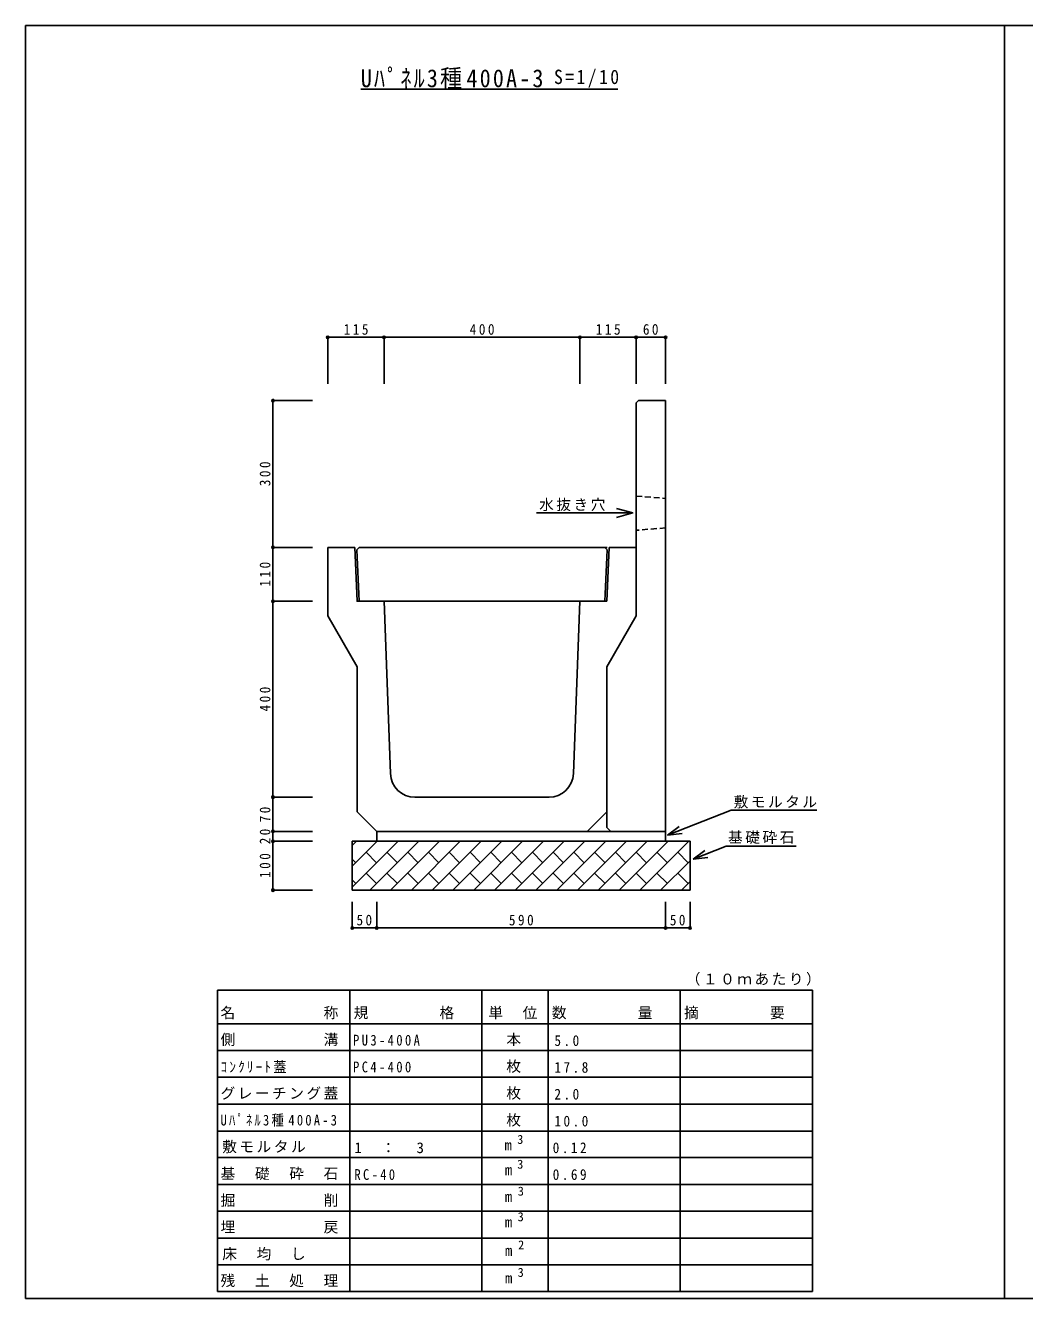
# Model space of a CAD drawing. Units: millimetres at full size, sheet at 1:10. Extents: x -3772 to 4228, y -1145 to 1455.
# Drawn here: x -3772 to -1731, y -1145 to 1455 of the extents above; entities that cross this region are included whole.
import ezdxf
from ezdxf.enums import TextEntityAlignment as Align

# ---------------------------------------------------------------- set-up
doc = ezdxf.new("R2010")
doc.units = ezdxf.units.MM
doc.header["$LTSCALE"] = 10
doc.header["$PDMODE"] = 32
doc.header["$PDSIZE"] = 5
doc.linetypes.add('DASHED1', pattern=[1.8, 1.2, -0.6])
doc.layers.add('0-0_通り芯', color=3, linetype='Continuous')
doc.layers.add('0-3_建具', color=7, linetype='Continuous')
doc.styles.add('ＭＳ ゴシック', font='')
doc.styles.get('ＭＳ ゴシック').set_extended_font_data('MS Gothic')

msp = doc.modelspace()

# ---------------------------------------------------------------- linework, layer by layer
at = {"layer": '0-0_通り芯', "color": 2}
for p, q in [((-3771.9, 1455.3), (-3771.9, -1144.7)), ((-1771.9, 1455.3), (-1771.9, -1144.7))]:
    msp.add_line(p, q, dxfattribs=at)
at = {"layer": '0-0_通り芯'}
for p, q in [((-2519.4, 689.26), (-2524.4, 684.26)), ((-2524.4, 684.26), (-2524.4, 249.26)), ((-2519.4, 689.26), (-2464.4, 689.26)), ((-2464.4, 689.26), (-2464.4, -210.74)), ((-3099.4, 389.26), (-3154.4, 389.26)), ((-3154.4, 389.26), (-3154.4, 249.26)), ((-3090.4, 389.26), (-3095.17, 384.26)), ((-3090.4, 279.26), (-3095.17, 384.26)), ((-3090.4, 389.26), (-2583.4, 389.26)), ((-2588.4, 389.26), (-2583.63, 384.26)), ((-2588.4, 279.26), (-2583.63, 384.26)), ((-2579.4, 389.26), (-2584.4, 279.26)), ((-2579.4, 389.26), (-2524.4, 389.26)), ((-3154.4, 249.26), (-3094.4, 145.33)), ((-2524.4, 249.26), (-2584.4, 145.33)), ((-2584.4, 145.26), (-2524.4, 249.26)), ((-3094.4, -150.74), (-3094.4, 145.33)), ((-2584.4, -182.74), (-2584.4, 145.26)), ((-2702.44, -120.74), (-2976.36, -120.74)), ((-3054.4, -190.74), (-3094.4, -150.74)), ((-3054.4, -190.74), (-2576.4, -190.74)), ((-3054.4, -190.74), (-3054.4, -210.74)), ((-2584.4, -182.74), (-2576.4, -190.74)), ((-2576.4, -190.74), (-2464.4, -190.74)), ((-3104.4, -210.74), (-3104.4, -310.74)), ((-3104.4, -304.26), (-3010.88, -210.74)), ((-3104.4, -261.83), (-3053.31, -210.74)), ((-3104.4, -219.4), (-3095.74, -210.74)), ((-3097.13, -212.13), (-3098.52, -210.74)), ((-3054.7, -254.56), (-3075.91, -233.35)), ((-3068.46, -310.74), (-2968.46, -210.74)), ((-3054.7, -212.13), (-3056.09, -210.74)), ((-3012.27, -254.56), (-3033.49, -233.35)), ((-3026.03, -310.74), (-2926.03, -210.74)), ((-3012.27, -212.13), (-3013.67, -210.74)), ((-2969.85, -254.56), (-2991.06, -233.35)), ((-2983.61, -310.74), (-2883.61, -210.74)), ((-2969.85, -212.13), (-2971.24, -210.74)), ((-2927.42, -254.56), (-2948.64, -233.35)), ((-2941.18, -310.74), (-2841.18, -210.74)), ((-2927.42, -212.13), (-2928.81, -210.74)), ((-2885, -254.56), (-2906.21, -233.35)), ((-2898.75, -310.74), (-2798.75, -210.74)), ((-2885, -212.13), (-2886.39, -210.74)), ((-2842.57, -254.56), (-2863.78, -233.35)), ((-2856.33, -310.74), (-2756.33, -210.74)), ((-2842.57, -212.13), (-2843.96, -210.74)), ((-2800.14, -254.56), (-2821.36, -233.35)), ((-2813.9, -310.74), (-2713.9, -210.74)), ((-2800.14, -212.13), (-2801.53, -210.74)), ((-2757.72, -254.56), (-2778.93, -233.35)), ((-2771.47, -310.74), (-2671.47, -210.74)), ((-2757.72, -212.13), (-2759.11, -210.74)), ((-2715.29, -254.56), (-2736.5, -233.35)), ((-2729.05, -310.74), (-2629.05, -210.74)), ((-2715.29, -212.13), (-2716.68, -210.74)), ((-2672.86, -254.56), (-2694.08, -233.35)), ((-2686.62, -310.74), (-2586.62, -210.74)), ((-2672.86, -212.13), (-2674.25, -210.74)), ((-2630.44, -254.56), (-2651.65, -233.35)), ((-2644.19, -310.74), (-2544.19, -210.74)), ((-2630.44, -212.13), (-2631.83, -210.74)), ((-2588.01, -254.56), (-2609.22, -233.35)), ((-2601.77, -310.74), (-2501.77, -210.74)), ((-2588.01, -212.13), (-2589.4, -210.74)), ((-2545.58, -254.56), (-2566.8, -233.35)), ((-2559.34, -310.74), (-2459.34, -210.74)), ((-2545.58, -212.13), (-2546.97, -210.74)), ((-2503.16, -254.56), (-2524.37, -233.35)), ((-2516.91, -310.74), (-2416.91, -210.74)), ((-2503.16, -212.13), (-2504.55, -210.74)), ((-2460.73, -254.56), (-2481.94, -233.35)), ((-2460.73, -212.13), (-2462.12, -210.74)), ((-2418.31, -254.56), (-2439.52, -233.35)), ((-2418.31, -212.13), (-2419.7, -210.74)), ((-3097.13, -254.56), (-3104.4, -247.29)), ((-2474.49, -310.74), (-2414.4, -250.65)), ((-3054.7, -296.98), (-3075.91, -275.77)), ((-3012.27, -296.98), (-3033.49, -275.77)), ((-2969.85, -296.98), (-2991.06, -275.77)), ((-2927.42, -296.98), (-2948.64, -275.77)), ((-2885, -296.98), (-2906.21, -275.77)), ((-2842.57, -296.98), (-2863.78, -275.77)), ((-2800.14, -296.98), (-2821.36, -275.77)), ((-2757.72, -296.98), (-2778.93, -275.77)), ((-2715.29, -296.98), (-2736.5, -275.77)), ((-2672.86, -296.98), (-2694.08, -275.77)), ((-2630.44, -296.98), (-2651.65, -275.77)), ((-2588.01, -296.98), (-2609.22, -275.77)), ((-2545.58, -296.98), (-2566.8, -275.77)), ((-2503.16, -296.98), (-2524.37, -275.77)), ((-2460.73, -296.98), (-2481.94, -275.77)), ((-2418.31, -296.98), (-2439.52, -275.77)), ((-3097.13, -296.98), (-3104.4, -289.71)), ((-3104.4, -310.74), (-2414.4, -310.74)), ((-2432.06, -310.74), (-2414.4, -293.08))]:
    msp.add_line(p, q, dxfattribs=at)
at = {"layer": '0-0_通り芯', "linetype": 'DASHED1'}
for p, q in [((-2524.4, 494.26), (-2464.4, 489.26)), ((-2464.4, 429.26), (-2524.4, 424.26))]:
    msp.add_line(p, q, dxfattribs=at)
at = {"layer": '0-0_通り芯', "color": 2}
for points in [[(-3771.9, 1455.3), (4228.1, 1455.3), (4228.1, -1144.7)], [(-3771.9, -1144.7), (-1771.9, -1144.7), (228.1, -1144.7)]]:
    msp.add_lwpolyline(points, dxfattribs=at)
at = {"layer": '0-0_通り芯'}
for points in [[(-3099.4, 389.26), (-3094.4, 279.26), (-2584.4, 279.26)], [(-3026.32, -72.74), (-3039.4, 279.26), (-3042.37, 279.26)], [(-2652.48, -72.74), (-2639.4, 279.26), (-2636.43, 279.26)], [(-2624.4, -190.74), (-2584.4, -150.74), (-2584.4, 145.33)], [(-3104.4, -210.74), (-2414.4, -210.74), (-2414.4, -310.74)]]:
    msp.add_lwpolyline(points, dxfattribs=at)
for centre, start, end in [((-2976.36, -70.74), 182.2906, 270), ((-2702.44, -70.74), 270, 357.70938)]:
    msp.add_arc(centre, 50, start, end, dxfattribs=at)
at = {"layer": '0-3_建具'}
for p, q in [((-3086.9, 1325.3), (-2561.98, 1325.3)), ((-3154.4, 818.4), (-3039.4, 818.4)), ((-3154.4, 818.4), (-3154.4, 723.16)), ((-3039.4, 818.4), (-3039.4, 723.16)), ((-3039.4, 818.4), (-2639.4, 818.4)), ((-2639.4, 818.4), (-2639.4, 723.16)), ((-2639.4, 818.4), (-2524.4, 818.4)), ((-2524.4, 818.4), (-2524.4, 723.16)), ((-2524.4, 818.4), (-2464.4, 818.4)), ((-2464.4, 818.4), (-2464.4, 723.16)), ((-3266.34, 389.26), (-3266.34, 689.26)), ((-3266.34, 689.26), (-3185.75, 689.26)), ((-2531.53, 459.75), (-2564.45, 450.56)), ((-3266.34, 279.26), (-3266.34, 389.26)), ((-3266.34, 389.26), (-3185.75, 389.26)), ((-3266.34, -120.74), (-3266.34, 279.26)), ((-3266.34, 279.26), (-3185.75, 279.26)), ((-3266.34, -190.74), (-3266.34, -120.74)), ((-3266.34, -120.74), (-3185.75, -120.74)), ((-2460.43, -198.28), (-2330.53, -147.37)), ((-2330.53, -147.37), (-2155.34, -147.37)), ((-2460.43, -198.28), (-2436.28, -180.48)), ((-3266.34, -210.74), (-3266.34, -190.74)), ((-3266.34, -190.74), (-3185.75, -190.74)), ((-2460.43, -198.28), (-2430.62, -194.94)), ((-3266.34, -310.74), (-3266.34, -210.74)), ((-3266.34, -210.74), (-3185.75, -210.74)), ((-2408.1, -247.32), (-2340.79, -221.02)), ((-2408.1, -247.32), (-2383.93, -229.54)), ((-2340.79, -221.02), (-2197.76, -221.02)), ((-2408.1, -247.32), (-2378.28, -244)), ((-3266.34, -310.74), (-3185.75, -310.74)), ((-3104.4, -387.95), (-3104.4, -334.22)), ((-3054.4, -387.95), (-3054.4, -334.22)), ((-2464.4, -387.95), (-2464.4, -334.22)), ((-2414.4, -387.95), (-2414.4, -334.22)), ((-3104.4, -387.95), (-3054.4, -387.95)), ((-3054.4, -387.95), (-2464.4, -387.95)), ((-2464.4, -387.95), (-2414.4, -387.95)), ((-3379.4, -514.98), (-2164.4, -514.98)), ((-3379.4, -514.98), (-3379.4, -1130.58)), ((-3109.4, -514.98), (-3109.4, -1130.58)), ((-2839.4, -514.98), (-2839.4, -1130.58)), ((-2704.4, -514.98), (-2704.4, -1130.58)), ((-2434.4, -514.98), (-2434.4, -1130.58)), ((-2164.4, -514.98), (-2164.4, -1130.58)), ((-3379.4, -583.38), (-2164.4, -583.38)), ((-3379.4, -638.1), (-2164.4, -638.1)), ((-3379.4, -692.82), (-2164.4, -692.82)), ((-3379.4, -747.54), (-2164.4, -747.54)), ((-3379.4, -802.54), (-2164.4, -802.54)), ((-3379.4, -856.98), (-2164.4, -856.98)), ((-3379.4, -911.7), (-2164.4, -911.7)), ((-3379.4, -966.42), (-2164.4, -966.42)), ((-3379.4, -1021.14), (-2164.4, -1021.14)), ((-3379.4, -1075.86), (-2164.4, -1075.86)), ((-3379.4, -1130.58), (-2164.4, -1130.58)), ((-3293.9, -1130.58), (-2384.9, -1130.58))]:
    msp.add_line(p, q, dxfattribs=at)
msp.add_lwpolyline([(-2727.84, 459.75), (-2531.53, 459.75), (-2564.45, 468.93)], dxfattribs=at)
for p in [(-3154.4, 818.4), (-3039.4, 818.4), (-2639.4, 818.4), (-2524.4, 818.4), (-2464.4, 818.4), (-3266.34, 689.26), (-3266.34, 389.26), (-3266.34, 279.26), (-3266.34, -120.74), (-3266.34, -190.74), (-3266.34, -210.74), (-3266.34, -310.74), (-3104.4, -387.95), (-3054.4, -387.95), (-2464.4, -387.95), (-2414.4, -387.95)]:
    msp.add_point(p, dxfattribs=at)

# ---------------------------------------------------------------- texts
at = {"layer": '0-3_建具', "style": 'ＭＳ ゴシック'}
for p in [(-2793.48, -848.72), (-2792.58, -899.34), (-2792.58, -954.06), (-2792.58, -1006.04), (-2792.49, -1064.18), (-2792.31, -1120.27)]:
    msp.add_text('m', height=21.99, dxfattribs=at).set_placement(p, align=Align.BOTTOM_LEFT)
at = {"layer": '0-3_建具', "color": 4, "style": 'ＭＳ ゴシック'}
for s, p in [('3', (-2767.38, -834.36)), ('3', (-2767.38, -884.98)), ('3', (-2766.21, -940.04)), ('3', (-2766.48, -992.3)), ('2', (-2765.58, -1049.82)), ('3', (-2766.48, -1105.91))]:
    msp.add_text(s, height=18.33, dxfattribs=at).set_placement(p, align=Align.BOTTOM_LEFT)
at = {"layer": '0-3_建具', "color": 3, "insert": (-3086.9, 1325.3), "char_height": 36.66, "attachment_point": 7, "style": 'ＭＳ ゴシック'}
msp.add_mtext('\\T1.2;\\W0.9;Uﾊﾟﾈﾙ3種400A-3', dxfattribs=at)
at = {"layer": '0-3_建具', "attachment_point": 7, "style": 'ＭＳ ゴシック'}
for s, insert, char_height in [('\\T1.28;\\W0.9;S=1/10', (-2692.21, 1328.5), 29.33), ('\\T1.38;\\W0.9;115', (-3121.9, 823.4), 21.99), ('\\T1.38;\\W0.9;400', (-2864.4, 823.4), 21.99), ('\\T1.38;\\W0.9;115', (-2606.9, 823.4), 21.99), ('\\T1.36;\\W0.9;60', (-2510.65, 823.4), 21.99), ('\\T1.17;水抜き穴', (-2722.62, 463.31), 21.99), ('\\T1.17;敷モルタル', (-2325.3, -143.8), 21.99), ('\\T1.17;基礎砕石', (-2336.62, -216.06), 21.99), ('\\T1.36;\\W0.9;50', (-3095.65, -382.95), 21.99), ('\\T1.38;\\W0.9;590', (-2784.4, -382.95), 21.99), ('\\T1.36;\\W0.9;50', (-2455.65, -382.95), 21.99), ('\\T1.17;（１０ｍあたり）', (-2423.15, -506.04), 21.99), ('\\T1.17;名\u3000\u3000\u3000\u3000\u3000称', (-3373.4, -574.44), 21.99), ('\\T1.17;規\u3000\u3000\u3000\u3000格', (-3101.65, -574.44), 21.99), ('\\T1.17;単\u3000位', (-2826.4, -574.44), 21.99), ('\\T1.17;数\u3000\u3000\u3000\u3000量', (-2696.65, -574.44), 21.99), ('\\T1.17;摘\u3000\u3000\u3000\u3000要', (-2426.65, -574.44), 21.99), ('\\T1.17;側\u3000\u3000\u3000\u3000\u3000溝', (-3373.4, -629.16), 21.99), ('\\T1.39;\\W0.85;PU3-400A', (-3102.65, -628.37), 21.99), ('\\T1.17;\u3000本', (-2824.65, -629.16), 21.99), ('\\T1.38;\\W0.9;5.0', (-2691.4, -629.16), 21.99), ('\\T1.33;\\W0.9;ｺﾝｸﾘｰﾄ蓋', (-3373.4, -683.88), 21.99), ('\\T1.39;\\W0.85;PC4-400', (-3102.65, -683.09), 21.99), ('\\T1.17;\u3000枚', (-2824.65, -683.88), 21.99), ('\\T1.38;\\W0.9;17.8', (-2691.4, -683.88), 21.99), ('\\T1.17;グレーチング蓋', (-3373.4, -738.6), 21.99), ('\\T1.17;\u3000枚', (-2824.65, -738.6), 21.99), ('\\T1.38;\\W0.9;2.0', (-2691.4, -738.6), 21.99), ('\\T1.36;\\W0.85;Uﾊﾟﾈﾙ3種400A-3', (-3373.4, -793.6), 21.99), ('\\T1.17;\u3000枚', (-2824.65, -793.6), 21.99), ('\\T1.38;\\W0.9;10.0', (-2691.4, -793.6), 21.99), ('\\T1.17;敷モルタル', (-3369.9, -848.04), 21.99), ('\\T1.21;1\u3000：\u30003', (-3099.9, -848.04), 21.99), ('\\T1.38;\\W0.9;0.12', (-2694.9, -848.04), 21.99), ('\\T1.17;基\u3000礎\u3000砕\u3000石', (-3373.4, -902.76), 21.99), ('\\T1.38;\\W0.85;RC-40', (-3099.9, -902.76), 21.99), ('\\T1.38;\\W0.9;0.69', (-2694.9, -902.76), 21.99), ('\\T1.17;掘\u3000\u3000\u3000\u3000\u3000削', (-3373.4, -957.48), 21.99), ('\\T1.17;埋\u3000\u3000\u3000\u3000\u3000戻', (-3373.4, -1012.2), 21.99), ('\\T1.17;床\u3000均\u3000し', (-3369.9, -1066.92), 21.99), ('\\T1.17;残\u3000土\u3000処\u3000理', (-3373.4, -1121.64), 21.99)]:
    msp.add_mtext(s, dxfattribs=dict(at, insert=insert, char_height=char_height))
at = {"layer": '0-3_建具', "char_height": 21.99, "attachment_point": 7, "rotation": 90, "style": 'ＭＳ ゴシック'}
for s, insert in [('\\T1.38;\\W0.9;300', (-3271.34, 514.26)), ('\\T1.38;\\W0.9;110', (-3271.34, 309.26)), ('\\T1.38;\\W0.9;400', (-3271.34, 54.26)), ('\\T1.36;\\W0.9;70', (-3271.34, -171.99)), ('\\T1.36;\\W0.9;20', (-3271.34, -216.99)), ('\\T1.38;\\W0.9;100', (-3271.34, -285.74))]:
    msp.add_mtext(s, dxfattribs=dict(at, insert=insert))

doc.saveas('drawing.dxf')
